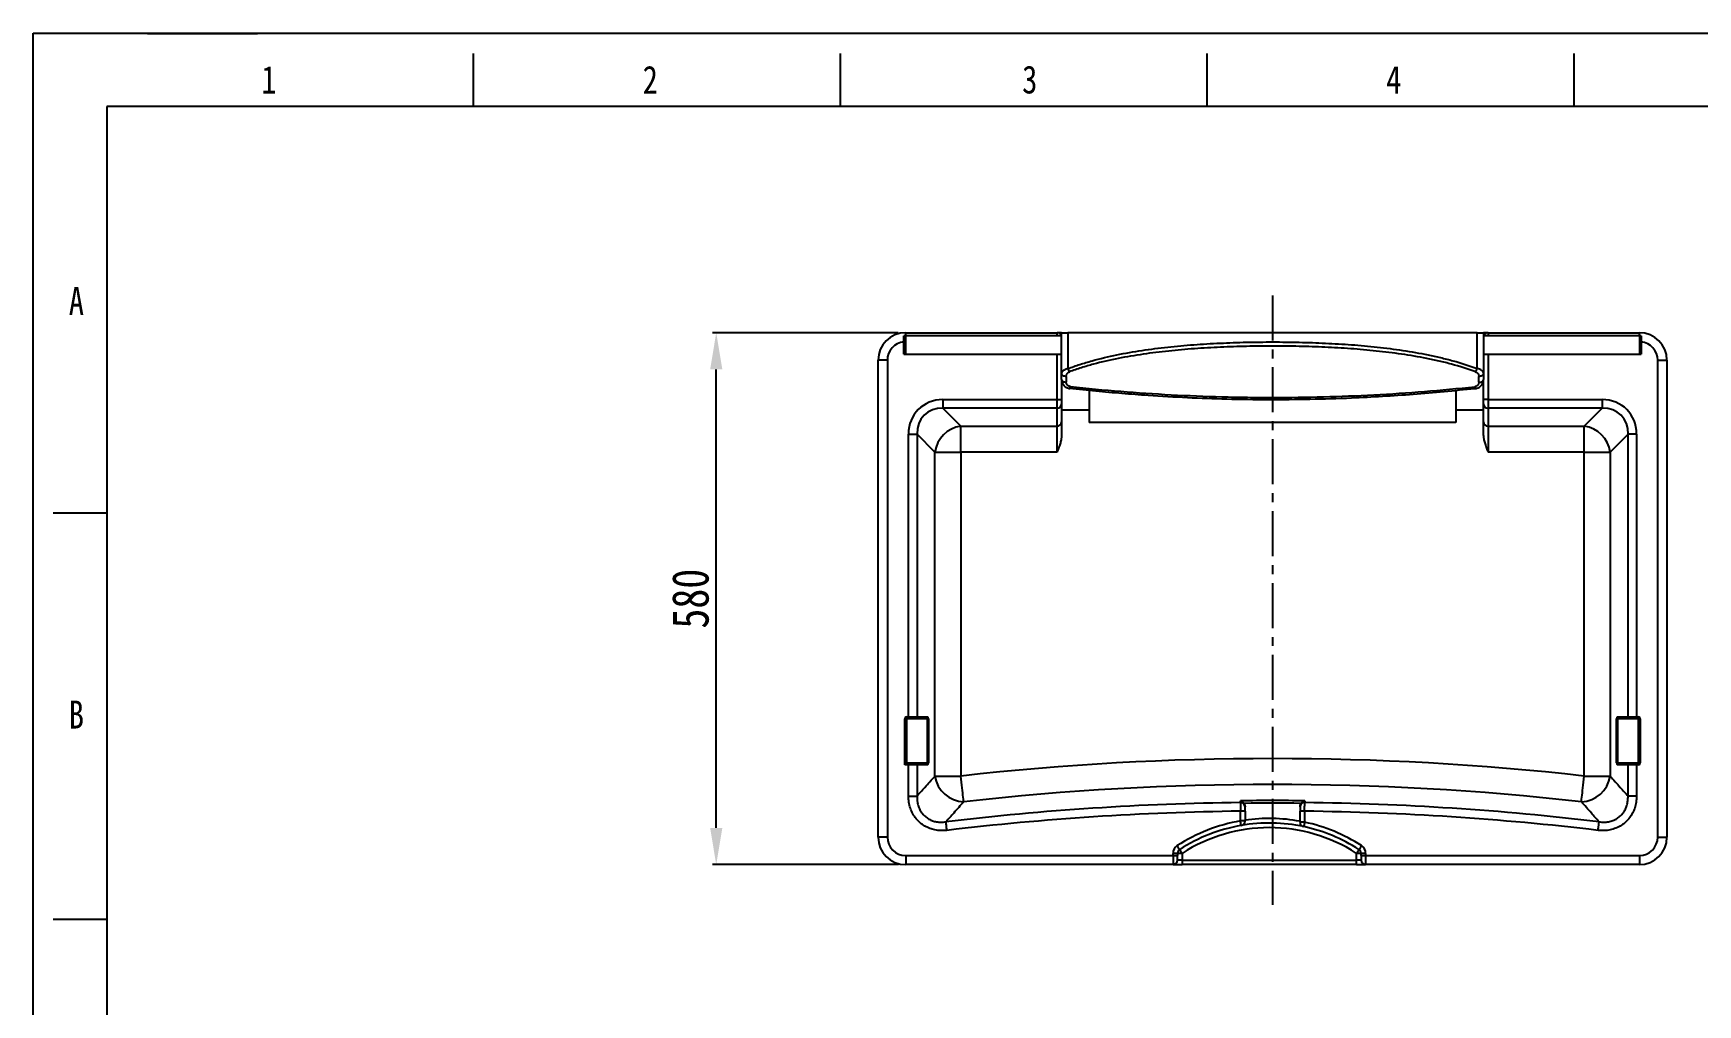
# Model space of a CAD drawing. Header units: millimetres. Extents: x 2895 to 3735, y -389 to 205.
# Drawn here: x 2895.3 to 3349, y -59.9 to 204.9 of the extents above; entities that cross this region are included whole.
import ezdxf

# ---------------------------------------------------------------- set-up
doc = ezdxf.new("R2010")
doc.units = ezdxf.units.MM
doc.header["$LTSCALE"] = 32.67
doc.header["$PDMODE"] = 3
doc.header["$PDSIZE"] = 0.3
doc.linetypes.add('CENTER', pattern=[0.6, 0.375, -0.075, 0.075, -0.075])
doc.layers.get('0').update_dxf_attribs({"linetype": 'CONTINUOUS'})
doc.layers.get('Defpoints').update_dxf_attribs({"linetype": 'CONTINUOUS'})
doc.layers.add('______', color=1, linetype='CENTER')
doc.layers.add('OUTLINE', color=2, linetype='CONTINUOUS')
doc.styles.get("Standard").update_dxf_attribs({"font": 'txt', "width": 0.8})
doc.dimstyles.new('DIMSTYLE_1', dxfattribs={"dimtxt": 3.5, "dimasz": 3.5, "dimexe": 1, "dimexo": 1, "dimgap": 1, "dimtad": 1, "dimzin": 0, "dimdsep": 46, "dimtxsty": 'Standard', "dimcen": 0, "dimclrd": 5, "dimclre": 5, "dimazin": 0, "dimtp": 0.3, "dimtm": 0.3, "dimtfac": 1, "dimtofl": 0, "dimtmove": 0, "dimatfit": 3, "dimfxl": 0, "dimtolj": 1, "dimtzin": 0, "dimarcsym": 0})

# ---------------------------------------------------------------- blocks, each defined once
blk = doc.blocks.new('*D169')
at = {"color": 3, "lineweight": -2}
for p, q in [((3131.09, 123.28), (3080.46, 123.28)), ((3081.46, -11.72), (3081.46, 113.28)), ((3131.1, -21.72), (3080.46, -21.72))]:
    blk.add_line(p, q, dxfattribs=at)
at = {"color": 3}
for points in [[(3079.8, 113.28), (3083.13, 113.28), (3081.46, 123.28)], [(3079.8, -11.72), (3083.13, -11.72), (3081.46, -21.72)]]:
    blk.add_solid(points, dxfattribs=at)
at = {"layer": 'Defpoints', "color": 0}
for p in [(3081.46, 123.28), (3133.09, 123.28), (3133.1, -21.72)]:
    blk.add_point(p, dxfattribs=at)
at = {"color": 3, "insert": (3074.46, 50.78), "char_height": 10, "attachment_point": 5, "rotation": 90}
blk.add_mtext('\\A1;580', dxfattribs=at)

msp = doc.modelspace()

# ---------------------------------------------------------------- linework, layer by layer
at = {"color": 7, "linetype": 'Continuous'}
for p, q in [((2895.3, -389.11), (2895.3, 204.89)), ((2895.3, 204.89), (3735.3, 204.89)), ((3015.3, 184.89), (3015.3, 199.42)), ((3115.3, 184.89), (3115.3, 199.42)), ((3215.3, 184.89), (3215.3, 199.42)), ((3315.3, 184.89), (3315.3, 199.42)), ((2915.3, 184.89), (2915.3, -369.11)), ((3715.3, 184.89), (2915.3, 184.89)), ((2915.3, 74.09), (2900.76, 74.09)), ((2915.3, -36.71), (2900.76, -36.71))]:
    msp.add_line(p, q, dxfattribs=at)
at = {"color": 7, "linetype": 'Continuous', "lineweight": 25}
for p, q in [((3133.1, 123.28), (3174.35, 123.28)), ((3175.6, 123.28), (3174.35, 123.28)), ((3175.6, 112.16), (3175.6, 123.28)), ((3175.6, 123.28), (3177.3, 123.28)), ((3177.3, 123.28), (3177.3, 113.48)), ((3288.89, 123.28), (3177.3, 123.28)), ((3288.89, 113.48), (3288.89, 123.28)), ((3288.89, 123.28), (3290.6, 123.28)), ((3290.6, 123.28), (3290.6, 112.16)), ((3291.85, 123.28), (3290.6, 123.28)), ((3291.85, 123.28), (3333.1, 123.28)), ((3133.1, 122.44), (3132.6, 122.44)), ((3132.6, 121.19), (3132.6, 122.44)), ((3132.6, 118.69), (3132.6, 121.19)), ((3132.6, 121.19), (3133.1, 121.19)), ((3132.6, 118.69), (3133.1, 118.69)), ((3132.6, 117.44), (3132.6, 118.69)), ((3175.6, 122.44), (3133.1, 122.44)), ((3133.1, 121.19), (3133.1, 122.44)), ((3133.1, 118.69), (3133.1, 121.19)), ((3133.1, 117.44), (3133.1, 118.69)), ((3333.1, 122.44), (3290.6, 122.44)), ((3333.6, 122.44), (3333.1, 122.44)), ((3333.1, 122.44), (3333.1, 121.19)), ((3333.6, 121.19), (3333.1, 121.19)), ((3333.1, 121.19), (3333.1, 118.69)), ((3333.6, 118.69), (3333.1, 118.69)), ((3333.1, 118.69), (3333.1, 117.44)), ((3333.6, 122.44), (3333.6, 121.19)), ((3333.6, 121.19), (3333.6, 118.69)), ((3333.6, 118.69), (3333.6, 117.44)), ((3125.6, -14.22), (3125.6, 115.78)), ((3128.1, 115.78), (3125.6, 115.78)), ((3128.1, 115.78), (3128.1, -14.22)), ((3132.6, 117.44), (3133.1, 117.44)), ((3133.1, 117.44), (3175.6, 117.44)), ((3290.6, 117.44), (3333.1, 117.44)), ((3333.1, 117.44), (3333.6, 117.44)), ((3338.1, 115.78), (3340.6, 115.78)), ((3338.1, -14.22), (3338.1, 115.78)), ((3340.6, 115.78), (3340.6, -14.22)), ((3175.6, 110.52), (3175.6, 105.03)), ((3290.6, 105.03), (3290.6, 110.47)), ((3143.24, 105.03), (3174.35, 105.03)), ((3143.24, 105.03), (3143.24, 102.69)), ((3174.35, 102.69), (3174.35, 105.03)), ((3174.35, 105.03), (3175.6, 105.03)), ((3175.6, 105.03), (3175.6, 103.86)), ((3183.1, 107.53), (3183.1, 107.48)), ((3183.57, 107.48), (3183.1, 107.48)), ((3183.1, 107.48), (3183.1, 98.77)), ((3283.1, 107.48), (3282.93, 107.48)), ((3283.1, 107.48), (3283.1, 98.77)), ((3290.6, 103.86), (3290.6, 105.03)), ((3291.85, 105.03), (3290.6, 105.03)), ((3291.85, 105.03), (3291.85, 102.69)), ((3291.85, 105.03), (3322.95, 105.03)), ((3322.95, 105.03), (3322.95, 102.69)), ((3174.35, 102.69), (3143.24, 102.69)), ((3143.24, 102.69), (3148.13, 97.8)), ((3174.35, 97.8), (3174.35, 102.69)), ((3175.6, 103.86), (3175.6, 98.98)), ((3175.6, 102.24), (3183.1, 102.24)), ((3283.1, 102.24), (3290.6, 102.24)), ((3290.6, 98.98), (3290.6, 103.86)), ((3322.95, 102.69), (3291.85, 102.69)), ((3291.85, 102.69), (3291.85, 97.8)), ((3318.07, 97.8), (3322.95, 102.69)), ((3133.85, 18.53), (3133.85, 95.64)), ((3133.85, 95.64), (3136.2, 95.64)), ((3136.2, 95.64), (3136.2, 18.53)), ((3141.08, 90.75), (3136.2, 95.64)), ((3148.13, 97.8), (3174.35, 97.8)), ((3148.13, 90.75), (3148.13, 97.8)), ((3174.35, 90.75), (3174.35, 97.8)), ((3175.6, 98.98), (3175.6, 95.26)), ((3283.1, 98.77), (3183.1, 98.77)), ((3290.6, 95.26), (3290.6, 98.98)), ((3291.85, 97.8), (3318.07, 97.8)), ((3291.85, 97.8), (3291.85, 90.75)), ((3318.07, 90.75), (3318.07, 97.8)), ((3330, 95.64), (3325.11, 90.75)), ((3332.35, 95.64), (3330, 95.64)), ((3330, 18.53), (3330, 95.64)), ((3332.35, 95.64), (3332.35, 18.53)), ((3141.08, 2.43), (3141.08, 90.75)), ((3141.08, 90.75), (3148.13, 90.75)), ((3148.13, 90.75), (3148.13, 2.43)), ((3174.35, 90.75), (3148.13, 90.75)), ((3318.07, 90.75), (3291.85, 90.75)), ((3318.07, 90.75), (3325.11, 90.75)), ((3318.07, 2.43), (3318.07, 90.75)), ((3325.11, 90.75), (3325.11, 2.43)), ((3133.35, 18.53), (3133.85, 18.53)), ((3133.35, 18.53), (3133.35, 18.28)), ((3133.85, 18.28), (3133.35, 18.28)), ((3133.35, 18.28), (3133.35, 18.03)), ((3133.85, 18.53), (3133.85, 18.28)), ((3133.85, 18.53), (3136.2, 18.53)), ((3135.96, 18.28), (3133.85, 18.28)), ((3138.88, 18.28), (3135.96, 18.28)), ((3136.2, 18.53), (3139.11, 18.53)), ((3327.08, 18.53), (3330, 18.53)), ((3330.23, 18.28), (3327.31, 18.28)), ((3330, 18.53), (3332.35, 18.53)), ((3332.35, 18.28), (3330.23, 18.28)), ((3332.35, 18.28), (3332.35, 18.53)), ((3332.35, 18.53), (3332.85, 18.53)), ((3332.85, 18.28), (3332.35, 18.28)), ((3332.85, 18.28), (3332.85, 18.53)), ((3332.85, 18.03), (3332.85, 18.28)), ((3132.85, 5.53), (3132.85, 18.03)), ((3132.85, 18.03), (3133.1, 18.03)), ((3133.1, 18.03), (3133.1, 5.78)), ((3133.1, 18.03), (3133.35, 18.03)), ((3139.06, 18.03), (3133.35, 18.03)), ((3133.35, 18.03), (3133.35, 6.03)), ((3139.06, 18.03), (3139.3, 18.03)), ((3139.06, 6.03), (3139.06, 18.03)), ((3139.3, 18.03), (3139.3, 6.03)), ((3326.9, 6.03), (3326.9, 18.03)), ((3326.9, 18.03), (3327.13, 18.03)), ((3332.85, 18.03), (3327.13, 18.03)), ((3327.13, 18.03), (3327.13, 6.03)), ((3332.85, 18.03), (3333.1, 18.03)), ((3332.85, 6.03), (3332.85, 18.03)), ((3333.1, 18.03), (3333.35, 18.03)), ((3333.1, 6.03), (3333.1, 18.03)), ((3333.35, 18.03), (3333.35, 6.03)), ((3133.85, 5.53), (3132.85, 5.53)), ((3133.1, 5.78), (3133.85, 5.78)), ((3133.35, 6.03), (3139.06, 6.03)), ((3133.85, 5.53), (3133.85, 5.78)), ((3133.85, 5.78), (3135.96, 5.78)), ((3133.85, -3.05), (3133.85, 5.53)), ((3136.2, 5.53), (3133.85, 5.53)), ((3135.96, 5.78), (3138.88, 5.78)), ((3136.2, 5.53), (3136.2, -3.05)), ((3139.11, 5.53), (3136.2, 5.53)), ((3139.06, 6.03), (3139.3, 6.03)), ((3326.9, 6.03), (3327.13, 6.03)), ((3330, 5.53), (3327.08, 5.53)), ((3327.13, 6.03), (3332.85, 6.03)), ((3327.31, 5.78), (3330.23, 5.78)), ((3330, -3.05), (3330, 5.53)), ((3332.35, 5.53), (3330, 5.53)), ((3330.23, 5.78), (3332.35, 5.78)), ((3332.35, 5.78), (3332.85, 5.78)), ((3332.35, 5.78), (3332.35, 5.53)), ((3332.85, 5.53), (3332.35, 5.53)), ((3332.35, 5.53), (3332.35, -3.05)), ((3332.85, 5.78), (3332.85, 6.03)), ((3332.85, 6.03), (3333.1, 6.03)), ((3332.85, 5.78), (3332.85, 5.53)), ((3333.1, 6.03), (3333.35, 6.03)), ((3141.08, 2.43), (3148.13, 2.43)), ((3318.07, 2.43), (3325.11, 2.43)), ((3133.85, -3.05), (3136.2, -3.05)), ((3332.35, -3.05), (3330, -3.05)), ((3225.6, -7.15), (3224.35, -7.15)), ((3224.35, -9.81), (3224.35, -7.15)), ((3225.6, -5.82), (3225.6, -5.98)), ((3225.6, -7.15), (3225.6, -9.81)), ((3240.6, -5.98), (3240.6, -5.82)), ((3241.85, -7.15), (3240.6, -7.15)), ((3240.6, -10.14), (3240.6, -7.15)), ((3241.85, -7.15), (3241.85, -10.14)), ((3225.6, -9.81), (3224.35, -9.81)), ((3241.85, -10.14), (3240.6, -10.14)), ((3128.1, -14.22), (3125.6, -14.22)), ((3338.1, -14.22), (3340.6, -14.22)), ((3133.1, -19.22), (3205.98, -19.22)), ((3133.1, -19.22), (3133.1, -21.72)), ((3205.98, -21.72), (3133.1, -21.72)), ((3205.98, -19.22), (3205.98, -18.64)), ((3207.23, -18.64), (3205.98, -18.64)), ((3205.98, -19.22), (3205.98, -21.72)), ((3205.98, -19.22), (3207.23, -19.22)), ((3205.98, -21.72), (3208.48, -21.72)), ((3207.23, -18.64), (3207.23, -19.22)), ((3208.48, -18.64), (3207.23, -18.64)), ((3207.23, -20.47), (3207.23, -19.22)), ((3208.48, -20.47), (3207.23, -20.47)), ((3208.48, -18.64), (3208.48, -20.47)), ((3208.48, -20.47), (3208.48, -21.72)), ((3208.48, -20.47), (3255.98, -20.47)), ((3255.98, -21.72), (3208.48, -21.72)), ((3257.23, -18.64), (3255.98, -18.64)), ((3255.98, -20.47), (3255.98, -18.64)), ((3255.98, -21.72), (3255.98, -20.47)), ((3257.23, -20.47), (3255.98, -20.47)), ((3255.98, -21.72), (3258.48, -21.72)), ((3258.48, -18.64), (3257.23, -18.64)), ((3257.23, -19.22), (3257.23, -18.64)), ((3257.23, -19.22), (3258.48, -19.22)), ((3257.23, -19.22), (3257.23, -20.47)), ((3258.48, -18.64), (3258.48, -19.22)), ((3258.48, -19.22), (3333.1, -19.22)), ((3258.48, -19.22), (3258.48, -21.72)), ((3333.1, -21.72), (3258.48, -21.72)), ((3333.1, -19.22), (3333.1, -21.72))]:
    msp.add_line(p, q, dxfattribs=at)
at = {"color": 8, "linetype": 'Continuous', "lineweight": 25}
for p, q in [((3133.1, 122.44), (3133.1, 123.28)), ((3174.35, 122.44), (3174.35, 123.28)), ((3291.85, 123.28), (3291.85, 122.44)), ((3333.1, 122.44), (3333.1, 123.28)), ((3174.35, 105.03), (3174.35, 117.44)), ((3291.85, 117.44), (3291.85, 105.03))]:
    msp.add_line(p, q, dxfattribs=at)
at = {"color": 7, "linetype": 'Continuous', "lineweight": 25, "flags": 128}
for points in [[(3176.88, 111.34), (3176.63, 111.35), (3176.39, 111.39), (3176.17, 111.47), (3175.97, 111.57), (3175.81, 111.69), (3175.7, 111.84), (3175.62, 112), (3175.6, 112.16)], [(3175.6, 110.56), (3175.62, 110.41), (3175.7, 110.26), (3175.81, 110.13), (3175.97, 110.01), (3176.17, 109.92), (3176.39, 109.85), (3176.63, 109.8), (3176.88, 109.79)], [(3290.6, 112.16), (3290.57, 112), (3290.5, 111.84), (3290.38, 111.69), (3290.22, 111.57), (3290.03, 111.47), (3289.8, 111.39), (3289.57, 111.35), (3289.32, 111.34)], [(3289.32, 109.75), (3289.56, 109.76), (3289.8, 109.8), (3290.03, 109.87), (3290.22, 109.97), (3290.38, 110.09), (3290.5, 110.22), (3290.57, 110.37), (3290.6, 110.52)], [(3132.85, 5.53), (3132.9, 5.58), (3132.94, 5.63), (3132.99, 5.67), (3133.02, 5.71), (3133.06, 5.74), (3133.08, 5.77), (3133.09, 5.78), (3133.1, 5.78)], [(3133.1, 5.78), (3133.1, 5.79), (3133.11, 5.8), (3133.13, 5.82), (3133.16, 5.84), (3133.19, 5.87), (3133.22, 5.91), (3133.26, 5.95), (3133.3, 5.99), (3133.35, 6.03)], [(3148.91, -4.57), (3148.88, -4.25), (3148.83, -3.84), (3148.78, -3.35), (3148.71, -2.8), (3148.64, -2.18), (3148.57, -1.5), (3148.49, -0.77), (3148.4, -0.01), (3148.31, 0.79), (3148.22, 1.6), (3148.13, 2.43)], [(3317.28, -4.57), (3317.32, -4.25), (3317.36, -3.84), (3317.42, -3.35), (3317.48, -2.8), (3317.55, -2.18), (3317.63, -1.5), (3317.71, -0.77), (3317.79, -0.01), (3317.88, 0.79), (3317.97, 1.6), (3318.07, 2.43)], [(3224.33, -4.8), (3224.33, -4.49), (3224.33, -4.31)], [(3241.86, -4.31), (3241.86, -4.49), (3241.86, -4.8)], [(3144.36, -12.38), (3144.31, -12), (3144.27, -11.64), (3144.23, -11.28), (3144.19, -10.96), (3144.15, -10.67), (3144.12, -10.41), (3144.1, -10.21), (3144.08, -10.05)], [(3224.56, -11.04), (3224.56, -11.02), (3224.54, -10.95), (3224.52, -10.83), (3224.5, -10.68), (3224.47, -10.49), (3224.43, -10.28), (3224.39, -10.05), (3224.35, -9.81)], [(3241.85, -10.14), (3241.8, -10.38), (3241.75, -10.61), (3241.7, -10.82), (3241.66, -11.01), (3241.63, -11.16), (3241.61, -11.27), (3241.59, -11.34), (3241.59, -11.37)], [(3321.84, -12.38), (3321.88, -12), (3321.93, -11.64), (3321.97, -11.28), (3322.01, -10.96), (3322.04, -10.67), (3322.07, -10.41), (3322.1, -10.21), (3322.12, -10.05)], [(3207.8, -17.59), (3207.79, -17.57), (3207.75, -17.51), (3207.68, -17.41), (3207.6, -17.28), (3207.5, -17.12), (3207.38, -16.94), (3207.25, -16.75), (3207.12, -16.54)], [(3208.48, -18.64), (3208.35, -18.44), (3208.22, -18.24), (3208.1, -18.06), (3208, -17.9), (3207.91, -17.77), (3207.85, -17.67), (3207.81, -17.61), (3207.8, -17.59)], [(3256.66, -17.59), (3256.64, -17.61), (3256.6, -17.67), (3256.54, -17.77), (3256.46, -17.9), (3256.35, -18.06), (3256.24, -18.24), (3256.11, -18.44), (3255.98, -18.64)], [(3257.34, -16.54), (3257.2, -16.75), (3257.08, -16.94), (3256.96, -17.12), (3256.86, -17.28), (3256.77, -17.41), (3256.71, -17.51), (3256.67, -17.57), (3256.66, -17.59)]]:
    msp.add_lwpolyline(points, dxfattribs=at)
at = {"color": 7, "linetype": 'Continuous', "lineweight": 25}
for centre, radius, start, end in [((3133.1, 115.78), 7.5, 90, 180), ((3174.35, 122.03), 1.25, 18.9388, 90), ((3291.85, 122.03), 1.25, 90, 161.0612), ((3333.1, 115.78), 7.5, 0, 90), ((3180.63, 114.57), 3.5, 198.2394, 214.1233), ((3285.57, 114.57), 3.5, 325.8767, 341.7606), ((3177.03, 108.62), 0.959, 325.2264, 358.2375), ((3289.17, 108.58), 0.967, 181.7321, 214.511), ((3174.38, 103.9), 1.21, 268.2744, 358.1639), ((3291.81, 103.9), 1.21, 181.8361, 271.7256), ((3149.19, 89.69), 8.18, 97.4466, 172.5534), ((3174.38, 99.01), 1.21, 268.2747, 358.1638), ((3291.81, 99.01), 1.21, 181.8362, 271.7253), ((3317.01, 89.69), 8.18, 7.4466, 82.5535), ((3133.35, 18.03), 0.5, 90, 180), ((3133.35, 18.03), 0.25, 90, 180), ((3135.95, 18.53), 0.243, 271.8362, 1.7272), ((3138.87, 18.53), 0.243, 271.8343, 1.7272), ((3327.32, 18.53), 0.243, 178.2728, 268.1657), ((3330.24, 18.53), 0.243, 178.2728, 268.1638), ((3332.85, 18.03), 0.5, 0, 90), ((3332.85, 18.03), 0.25, 0, 90), ((3135.95, 5.54), 0.243, 358.2737, 88.1639), ((3138.87, 5.54), 0.243, 358.2736, 88.1657), ((3233.1, -755.35), 762.53, 83.60223, 96.39777), ((3327.32, 5.54), 0.243, 91.8343, 181.7264), ((3330.24, 5.54), 0.243, 91.8361, 181.7263), ((3332.85, 6.03), 0.5, 270, 0), ((3332.85, 6.03), 0.25, 270, 0), ((3149.21, 3.64), 8.22, 188.4447, 267.9531), ((3233.1, -755.35), 755.48, 83.60223, 96.39777), ((3316.99, 3.64), 8.22, 272.0469, 351.5553), ((3233.1, -755.35), 751.09, 89.33146, 90.66854), ((3233.1, -755.35), 750.6, 90.66898, 96.81106), ((3233.1, -755.35), 748.25, 90.67003, 96.81106), ((3224.38, -6.02), 1.22, 1.8624, 92.327), ((3233.1, -755.35), 750.38, 89.40726, 90.59274), ((3241.81, -6.02), 1.22, 87.673, 178.1376), ((3233.1, -755.35), 748.25, 83.18894, 89.32997), ((3233.1, -755.35), 750.6, 83.18894, 89.33102), ((3232.23, -55.38), 46.25, 99.8104, 122.8783), ((3232.23, -55.38), 45, 99.8104, 122.8783), ((3232.23, -55.38), 43.75, 57.1217, 122.8783), ((3224.35, -9.81), 1.25, 279.8104, 0), ((3232.23, -55.38), 45, 77.9954, 99.8104), ((3232.23, -55.38), 46.25, 79.5742, 98.2424), ((3241.85, -10.14), 1.25, 180, 257.9954), ((3232.23, -55.38), 45, 57.1217, 77.9954), ((3232.23, -55.38), 46.25, 57.1217, 77.9954), ((3133.1, -14.22), 7.5, 180, 270), ((3133.1, -14.22), 5, 180, 270), ((3208.48, -18.64), 2.5, 122.8783, 180), ((3208.48, -18.64), 1.25, 122.8783, 180), ((3255.98, -18.64), 1.25, 0, 57.1217), ((3255.98, -18.64), 2.5, 0, 57.1217), ((3333.1, -14.22), 5, 270, 0), ((3333.1, -14.22), 7.5, 270, 0), ((3205.98, -20.47), 1.25, 270, 0), ((3258.48, -20.47), 1.25, 180, 270)]:
    msp.add_arc(centre, radius, start, end, dxfattribs=at)
at = {"color": 8, "linetype": 'Continuous', "lineweight": 25}
for centre, start, end in [((3133.1, 115.78), 95.7392, 180), ((3333.1, 115.78), 0, 84.2608)]:
    msp.add_arc(centre, 5, start, end, dxfattribs=at)
at = {"color": 7, "linetype": 'Continuous', "lineweight": 25}
for centre, major_axis, ratio, start_param, end_param in [((3144.49, 94.39), (7.95, -7.95), 0.889126, 2.414818, 3.868368), ((3321.71, 94.39), (-7.95, -7.95), 0.889126, 2.414818, 3.868368), ((3144.49, 94.39), (6.38, -6.38), 0.831101, 2.414818, 3.868368), ((3321.71, 94.39), (6.38, 6.38), 0.831101, 5.55641, 7.00996), ((3138.88, 18.03), (0, 0.25), 0.72794, 4.712389, 6.283185), ((3139.11, 18.03), (0, 0.5), 0.36397, 4.712389, 6.283185), ((3327.08, 18.03), (0, 0.5), 0.36397, 0, 1.570796), ((3327.31, 18.03), (0, 0.25), 0.72794, 0, 1.570796), ((3138.88, 6.03), (0, 0.25), 0.72794, 3.141593, 4.712389), ((3139.11, 6.03), (0, 0.5), 0.36397, 3.141593, 4.712389), ((3327.08, 6.03), (0, 0.5), 0.36397, 1.570796, 3.141593), ((3327.31, 6.03), (0, 0.25), 0.72794, 1.570796, 3.141593)]:
    msp.add_ellipse(centre, major_axis=major_axis, ratio=ratio, start_param=start_param, end_param=end_param, dxfattribs=at)
for points, knots in [([(3177.3, 113.48), (3178.38, 113.88), (3179.47, 114.26), (3181.12, 114.8), (3181.68, 114.97), (3182.79, 115.3), (3183.34, 115.46), (3186.13, 116.24), (3188.39, 116.77), (3192.94, 117.7), (3195.23, 118.1), (3199.86, 118.8), (3202.19, 119.1), (3206.88, 119.6), (3209.24, 119.82), (3212.81, 120.08), (3214.01, 120.16), (3216.4, 120.31), (3217.59, 120.37), (3221.19, 120.54), (3223.58, 120.62), (3228.39, 120.73), (3230.79, 120.75), (3235.61, 120.75), (3238.01, 120.72), (3242.78, 120.61), (3245.16, 120.53), (3249.9, 120.31), (3252.27, 120.17), (3256.97, 119.82), (3259.31, 119.6), (3263.97, 119.1), (3266.29, 118.81), (3270.9, 118.11), (3273.2, 117.71), (3276.62, 117.01), (3277.76, 116.76), (3280.03, 116.22), (3281.17, 115.93), (3284.53, 115), (3286.74, 114.29), (3288.89, 113.48)], [0, 0, 0, 0, 0.03125, 0.03125, 0.046875, 0.046875, 0.0625, 0.0625, 0.125, 0.125, 0.1875, 0.1875, 0.25, 0.25, 0.3125, 0.3125, 0.34375, 0.34375, 0.375, 0.375, 0.4375, 0.4375, 0.5, 0.5, 0.5625, 0.5625, 0.625, 0.625, 0.6875, 0.6875, 0.75, 0.75, 0.8125, 0.8125, 0.875, 0.875, 0.90625, 0.90625, 0.9375, 0.9375, 1, 1, 1, 1]), ([(3288.47, 112.61), (3286.32, 113.4), (3284.12, 114.08), (3280.77, 114.99), (3279.65, 115.27), (3277.39, 115.79), (3276.26, 116.03), (3272.86, 116.71), (3270.58, 117.09), (3265.99, 117.76), (3263.69, 118.04), (3259.07, 118.53), (3256.74, 118.73), (3252.08, 119.07), (3249.74, 119.21), (3245.04, 119.42), (3242.68, 119.5), (3237.95, 119.61), (3235.57, 119.63), (3230.8, 119.63), (3228.42, 119.61), (3223.67, 119.51), (3221.29, 119.43), (3217.74, 119.27), (3216.55, 119.2), (3214.18, 119.07), (3213, 118.99), (3209.46, 118.73), (3207.12, 118.53), (3202.46, 118.04), (3200.15, 117.75), (3195.56, 117.08), (3193.28, 116.69), (3188.76, 115.79), (3186.52, 115.28), (3183.74, 114.53), (3183.19, 114.38), (3182.09, 114.06), (3181.53, 113.89), (3179.89, 113.37), (3178.8, 113), (3177.73, 112.61)], [0, 0, 0, 0, 0.0625, 0.0625, 0.09375, 0.09375, 0.125, 0.125, 0.1875, 0.1875, 0.25, 0.25, 0.3125, 0.3125, 0.375, 0.375, 0.4375, 0.4375, 0.5, 0.5, 0.5625, 0.5625, 0.625, 0.625, 0.65625, 0.65625, 0.6875, 0.6875, 0.75, 0.75, 0.8125, 0.8125, 0.875, 0.875, 0.9375, 0.9375, 0.953125, 0.953125, 0.96875, 0.96875, 1, 1, 1, 1]), ([(3177.3, 113.48), (3177.15, 113.44), (3176.76, 113.35), (3176.31, 113.15), (3175.97, 112.91), (3175.76, 112.68), (3175.62, 112.42), (3175.61, 112.25), (3175.6, 112.16)], [0, 0, 0, 0, 0.147258, 0.37921, 0.529866, 0.68551, 0.840573, 1, 1, 1, 1]), ([(3290.6, 112.16), (3290.59, 112.25), (3290.57, 112.44), (3290.41, 112.72), (3290.09, 113.03), (3289.59, 113.31), (3289.11, 113.42), (3288.89, 113.48)], [0, 0, 0, 0, 0.1654304, 0.3440891, 0.5226023, 0.7911385, 1, 1, 1, 1]), ([(3175.6, 110.56), (3175.6, 110.45), (3175.62, 110.05), (3175.83, 109.41), (3176.29, 108.78), (3176.87, 108.35), (3177.39, 108.14), (3177.72, 108.09), (3177.82, 108.08)], [0, 0, 0, 0, 0.097393, 0.340534, 0.551378, 0.739926, 0.918367, 1, 1, 1, 1]), ([(3176.88, 111.34), (3176.88, 111.46), (3176.89, 111.59), (3176.94, 111.77), (3176.96, 111.83), (3177.01, 111.95), (3177.04, 112.01), (3177.11, 112.12), (3177.14, 112.17), (3177.23, 112.28), (3177.28, 112.33), (3177.39, 112.42), (3177.45, 112.47), (3177.58, 112.55), (3177.65, 112.58), (3177.73, 112.61)], [0, 0, 0, 0, 0.25, 0.25, 0.375, 0.375, 0.5, 0.5, 0.625, 0.625, 0.75, 0.75, 0.875, 0.875, 1, 1, 1, 1]), ([(3176.88, 111.34), (3176.88, 111.01), (3176.88, 110.5), (3176.88, 109.98), (3176.88, 109.79)], [0, 0, 0, 0, 0.647098, 1, 1, 1, 1]), ([(3177.99, 108.59), (3177.94, 108.6), (3177.78, 108.62), (3177.51, 108.73), (3177.22, 108.94), (3176.99, 109.24), (3176.89, 109.55), (3176.88, 109.74), (3176.88, 109.79)], [0, 0, 0, 0, 0.076157, 0.245339, 0.4298, 0.643418, 0.897197, 1, 1, 1, 1]), ([(3289.32, 109.75), (3289.32, 109.68), (3289.31, 109.62), (3289.29, 109.48), (3289.27, 109.42), (3289.22, 109.29), (3289.19, 109.22), (3289.12, 109.1), (3289.08, 109.04), (3288.98, 108.93), (3288.93, 108.88), (3288.81, 108.78), (3288.75, 108.74), (3288.61, 108.66), (3288.53, 108.63), (3288.37, 108.58), (3288.29, 108.56), (3288.2, 108.55)], [0, 0, 0, 0, 0.125, 0.125, 0.25, 0.25, 0.375, 0.375, 0.5, 0.5, 0.625, 0.625, 0.75, 0.75, 0.875, 0.875, 1, 1, 1, 1]), ([(3288.37, 108.03), (3288.52, 108.06), (3288.92, 108.12), (3289.55, 108.43), (3290.15, 109.01), (3290.44, 109.59), (3290.57, 110.11), (3290.59, 110.35), (3290.6, 110.52)], [0, 0, 0, 0, 0.1214548, 0.3214156, 0.5479648, 0.7961254, 0.8568781, 1, 1, 1, 1]), ([(3288.47, 112.61), (3288.54, 112.58), (3288.61, 112.55), (3288.74, 112.47), (3288.8, 112.42), (3288.91, 112.33), (3288.96, 112.28), (3289.05, 112.17), (3289.09, 112.12), (3289.19, 111.95), (3289.24, 111.83), (3289.29, 111.65), (3289.3, 111.59), (3289.31, 111.46), (3289.32, 111.4), (3289.32, 111.34)], [0, 0, 0, 0, 0.125, 0.125, 0.25, 0.25, 0.375, 0.375, 0.5, 0.5, 0.75, 0.75, 0.875, 0.875, 1, 1, 1, 1]), ([(3288.37, 108.03), (3288.32, 108.03), (3285.48, 107.71), (3279.86, 107.14), (3271.47, 106.43), (3263.07, 105.85), (3253.68, 105.37), (3243.31, 105.05), (3231.96, 104.95), (3220.81, 105.1), (3209.89, 105.5), (3200.37, 106.05), (3192.05, 106.68), (3184.92, 107.31), (3180.19, 107.82), (3177.82, 108.08)], [0, 0, 0, 0, 0.001526, 0.077551, 0.1536, 0.229652, 0.305682, 0.407965, 0.510271, 0.612555, 0.709239, 0.805922, 0.870613, 0.93531, 1, 1, 1, 1]), ([(3177.99, 108.59), (3182.56, 108.1), (3187.13, 107.67), (3196.3, 106.93), (3200.89, 106.62), (3210.09, 106.12), (3214.69, 105.94), (3220.46, 105.78), (3221.62, 105.75), (3223.92, 105.7), (3225.08, 105.68), (3228.54, 105.64), (3230.84, 105.62), (3237.75, 105.62), (3242.36, 105.68), (3251.55, 105.92), (3256.15, 106.11), (3265.32, 106.6), (3269.91, 106.9), (3279.06, 107.63), (3283.64, 108.06), (3288.2, 108.55)], [0, 0, 0, 0, 0.125, 0.125, 0.25, 0.25, 0.375, 0.375, 0.40625, 0.40625, 0.4375, 0.4375, 0.5, 0.5, 0.625, 0.625, 0.75, 0.75, 0.875, 0.875, 1, 1, 1, 1]), ([(3175.6, 95.26), (3175.6, 95.06), (3175.59, 94.87), (3175.54, 94.48), (3175.51, 94.29), (3175.44, 93.9), (3175.39, 93.71), (3175.29, 93.33), (3175.24, 93.14), (3175.06, 92.58), (3174.93, 92.21), (3174.71, 91.66), (3174.64, 91.48), (3174.53, 91.21), (3174.5, 91.12), (3174.42, 90.94), (3174.38, 90.84), (3174.35, 90.75)], [0, 0, 0, 0, 0.125, 0.125, 0.25, 0.25, 0.375, 0.375, 0.5, 0.5, 0.75, 0.75, 0.875, 0.875, 0.9375, 0.9375, 1, 1, 1, 1]), ([(3290.6, 95.26), (3290.6, 95.06), (3290.61, 94.87), (3290.65, 94.48), (3290.68, 94.29), (3290.76, 93.9), (3290.8, 93.71), (3290.9, 93.33), (3290.96, 93.14), (3291.13, 92.58), (3291.27, 92.21), (3291.48, 91.66), (3291.55, 91.48), (3291.66, 91.21), (3291.7, 91.12), (3291.77, 90.94), (3291.81, 90.84), (3291.85, 90.75)], [0, 0, 0, 0, 0.125, 0.125, 0.25, 0.25, 0.375, 0.375, 0.5, 0.5, 0.75, 0.75, 0.875, 0.875, 0.9375, 0.9375, 1, 1, 1, 1]), ([(3136.2, -3.05), (3136.9, -2.26), (3138.53, -0.42), (3140.16, 1.4), (3141.08, 2.43)], [0, 0, 0, 0, 0.434835, 1, 1, 1, 1]), ([(3325.11, 2.43), (3326.03, 1.4), (3327.66, -0.42), (3329.29, -2.26), (3330, -3.05)], [0, 0, 0, 0, 0.565165, 1, 1, 1, 1]), ([(3144.36, -12.38), (3143.81, -12.42), (3142.71, -12.5), (3141.12, -12.3), (3139.64, -11.87), (3138.28, -11.22), (3137.03, -10.34), (3135.91, -9.21), (3135, -7.85), (3134.33, -6.33), (3133.92, -4.71), (3133.87, -3.6), (3133.85, -3.05)], [0, 0, 0, 0, 0.103127, 0.206199, 0.298907, 0.391585, 0.488187, 0.584786, 0.688783, 0.792824, 0.896385, 1, 1, 1, 1]), ([(3136.2, -3.05), (3136.2, -3.48), (3136.21, -4.33), (3136.47, -5.59), (3136.95, -6.77), (3137.62, -7.8), (3138.46, -8.66), (3139.4, -9.32), (3140.44, -9.79), (3141.58, -10.08), (3142.81, -10.19), (3143.66, -10.1), (3144.08, -10.05)], [0, 0, 0, 0, 0.105296, 0.210497, 0.313674, 0.416761, 0.511613, 0.60647, 0.698443, 0.790475, 0.895191, 1, 1, 1, 1]), ([(3225.33, -5.01), (3225.27, -4.91), (3225.19, -4.83), (3225.07, -4.72), (3225.03, -4.68), (3224.95, -4.61), (3224.91, -4.58), (3224.69, -4.44), (3224.51, -4.36), (3224.33, -4.31)], [0, 0, 0, 0, 0.25, 0.25, 0.375, 0.375, 0.5, 0.5, 1, 1, 1, 1]), ([(3240.86, -5.01), (3240.93, -4.91), (3241, -4.83), (3241.12, -4.72), (3241.16, -4.68), (3241.25, -4.61), (3241.29, -4.58), (3241.5, -4.44), (3241.68, -4.36), (3241.86, -4.31)], [0, 0, 0, 0, 0.25, 0.25, 0.375, 0.375, 0.5, 0.5, 1, 1, 1, 1]), ([(3332.35, -3.05), (3332.32, -3.6), (3332.27, -4.7), (3331.88, -6.26), (3331.28, -7.67), (3330.48, -8.95), (3329.45, -10.08), (3328.19, -11.06), (3326.74, -11.81), (3325.15, -12.29), (3323.49, -12.5), (3322.39, -12.42), (3321.84, -12.38)], [0, 0, 0, 0, 0.103138, 0.206223, 0.298931, 0.391609, 0.488201, 0.584789, 0.688785, 0.792826, 0.896386, 1, 1, 1, 1]), ([(3322.12, -10.05), (3322.54, -10.1), (3323.39, -10.19), (3324.67, -10.08), (3325.89, -9.74), (3327, -9.2), (3327.95, -8.47), (3328.72, -7.61), (3329.31, -6.63), (3329.73, -5.53), (3329.99, -4.33), (3330, -3.48), (3330, -3.05)], [0, 0, 0, 0, 0.105299, 0.210502, 0.313676, 0.416761, 0.511602, 0.606448, 0.698425, 0.790459, 0.895183, 1, 1, 1, 1]), ([(3148.91, -4.57), (3148, -5.6), (3146.39, -7.42), (3144.78, -9.25), (3144.08, -10.05)], [0, 0, 0, 0, 0.5651673, 1, 1, 1, 1]), ([(3224.33, -4.8), (3224.33, -4.89), (3224.33, -5.01), (3224.34, -5.21), (3224.34, -5.25), (3224.34, -5.33), (3224.34, -5.38), (3224.34, -5.52), (3224.34, -5.61), (3224.34, -5.82), (3224.34, -5.93), (3224.34, -6.16), (3224.34, -6.28), (3224.34, -6.52), (3224.34, -6.64), (3224.35, -6.9), (3224.35, -7.02), (3224.35, -7.15)], [0, 0, 0, 0, 0.25, 0.25, 0.3125, 0.3125, 0.375, 0.375, 0.5, 0.5, 0.625, 0.625, 0.75, 0.75, 0.875, 0.875, 1, 1, 1, 1]), ([(3225.33, -5.01), (3225.38, -5.07), (3225.42, -5.13), (3225.48, -5.26), (3225.51, -5.32), (3225.55, -5.46), (3225.57, -5.53), (3225.59, -5.68), (3225.6, -5.75), (3225.6, -5.82)], [0, 0, 0, 0, 0.25, 0.25, 0.5, 0.5, 0.75, 0.75, 1, 1, 1, 1]), ([(3225.6, -7.15), (3225.6, -7.09), (3225.6, -7.02), (3225.6, -6.9), (3225.6, -6.84), (3225.6, -6.71), (3225.6, -6.66), (3225.6, -6.54), (3225.6, -6.49), (3225.6, -6.38), (3225.6, -6.33), (3225.6, -6.24), (3225.6, -6.2), (3225.6, -6.08), (3225.6, -6.02), (3225.6, -5.98)], [0, 0, 0, 0, 0.125, 0.125, 0.25, 0.25, 0.375, 0.375, 0.5, 0.5, 0.625, 0.625, 0.75, 0.75, 1, 1, 1, 1]), ([(3240.6, -5.82), (3240.6, -5.68), (3240.62, -5.53), (3240.69, -5.32), (3240.71, -5.26), (3240.78, -5.13), (3240.82, -5.07), (3240.86, -5.01)], [0, 0, 0, 0, 0.5, 0.5, 0.75, 0.75, 1, 1, 1, 1]), ([(3240.6, -5.98), (3240.6, -6), (3240.6, -6.03), (3240.6, -6.09), (3240.6, -6.12), (3240.6, -6.2), (3240.6, -6.24), (3240.6, -6.33), (3240.6, -6.38), (3240.6, -6.49), (3240.6, -6.54), (3240.6, -6.66), (3240.6, -6.72), (3240.6, -6.9), (3240.6, -7.02), (3240.6, -7.15)], [0, 0, 0, 0, 0.125, 0.125, 0.25, 0.25, 0.375, 0.375, 0.5, 0.5, 0.625, 0.625, 0.75, 0.75, 1, 1, 1, 1]), ([(3241.85, -7.15), (3241.85, -6.9), (3241.85, -6.65), (3241.85, -6.34), (3241.85, -6.28), (3241.85, -6.16), (3241.85, -6.1), (3241.85, -5.93), (3241.86, -5.82), (3241.86, -5.62), (3241.86, -5.52), (3241.86, -5.33), (3241.86, -5.25), (3241.86, -5.09), (3241.86, -5.02), (3241.86, -4.9), (3241.86, -4.85), (3241.86, -4.8)], [0, 0, 0, 0, 0.25, 0.25, 0.3125, 0.3125, 0.375, 0.375, 0.5, 0.5, 0.625, 0.625, 0.75, 0.75, 0.875, 0.875, 1, 1, 1, 1]), ([(3322.12, -10.05), (3321.41, -9.25), (3319.8, -7.42), (3318.19, -5.6), (3317.28, -4.57)], [0, 0, 0, 0, 0.4348327, 1, 1, 1, 1])]:
    msp.add_open_spline(points, degree=3, knots=knots, dxfattribs=at)
for points in [[(3175.6, 110.56), (3175.6, 111.11), (3175.6, 111.64), (3175.6, 112.16)], [(3289.32, 109.75), (3289.32, 110.29), (3289.32, 110.82), (3289.32, 111.34)], [(3290.6, 112.16), (3290.6, 111.63), (3290.6, 111.08), (3290.6, 110.52)]]:
    msp.add_open_spline(points, degree=3, dxfattribs=at)
at = {"layer": '______'}
msp.add_line((3233.1, 133.44), (3233.1, -32.66), dxfattribs=at)
at = {"layer": 'OUTLINE'}
for p, q in [((2931.43, 204.76), (2926.43, 204.76)), ((2956.43, 204.76), (2931.43, 204.76))]:
    msp.add_line(p, q, dxfattribs=at)

# ---------------------------------------------------------------- texts
at = {"char_height": 7.62, "attachment_point": 5}
for s, width, insert in [('1', 50, (2959.53, 192.23)), ('2', 50, (3063.48, 192.23)), ('3', 50, (3166.92, 192.23)), ('4', 50, (3266.15, 192.23)), ('A', 10, (2907.04, 131.89)), ('B', 10, (2907.04, 19.2))]:
    msp.add_mtext_dynamic_manual_height_columns(s, width=width, gutter_width=12.5, heights=[0], dxfattribs=dict(at, insert=insert))

# ---------------------------------------------------------------- dimensions: what is measured, and where the dimension line sits
dim = msp.add_linear_dim(base=(3081.46, 123.28), p1=(3133.1, -21.72), p2=(3133.09, 123.28), angle=90, dimstyle='DIMSTYLE_1', override={"dimtxt": 10, "dimasz": 10, "dimexo": 2, "dimgap": 2, "dimdec": 0, "dimlfac": 4, "dimclrd": 3, "dimclre": 3, "dimclrt": 3, "dimtdec": 0, "dimfxl": 1.25, "dimtfill": 1})
dim.commit()
dim.dimension.update_dxf_attribs({"geometry": '*D169', "text_midpoint": (3074.46, 50.78)})

doc.saveas('drawing.dxf')
